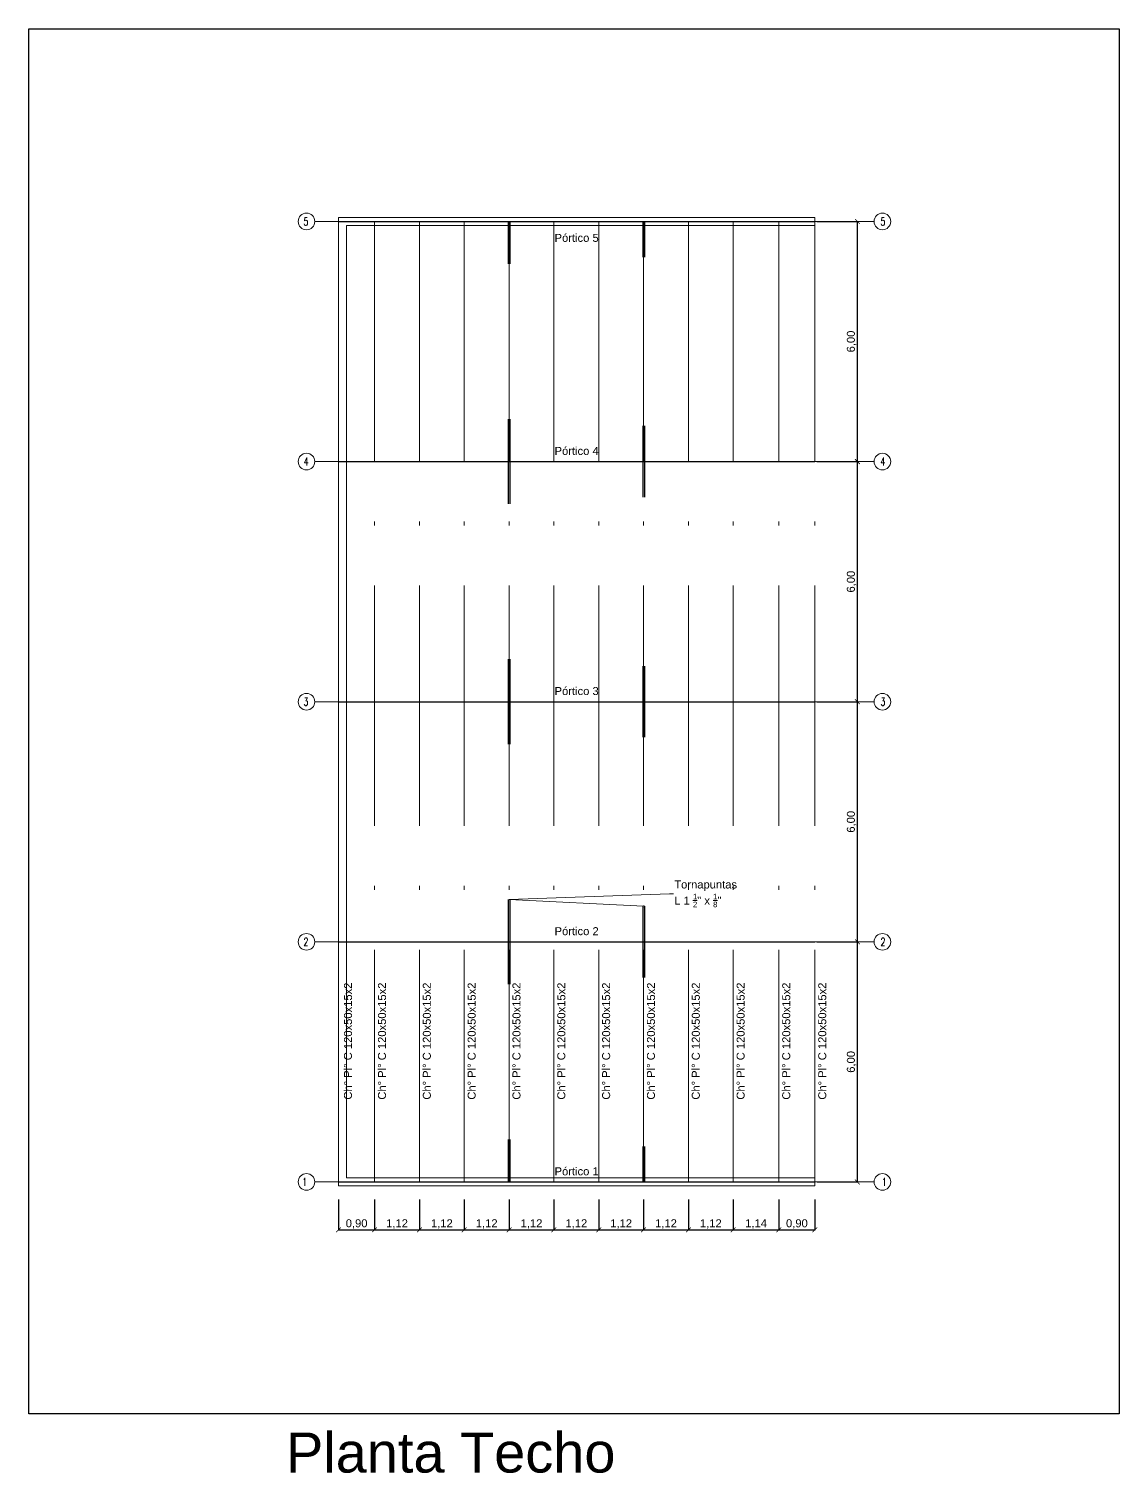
# Model space of a CAD drawing. Header units: millimetres. Extents: x 265 to 899, y -203 to 32.
# Drawn here: x 657.62 to 684.86, y -108.88 to -72.8 of the extents above; entities that cross this region are included whole.
import ezdxf
from ezdxf import colors
from ezdxf.entities.mleader import LeaderData, LeaderLine
from ezdxf.math import Vec2, Vec3

# ---------------------------------------------------------------- set-up
doc = ezdxf.new("R2010")
doc.units = ezdxf.units.MM
doc.header["$LTSCALE"] = 0.1
doc.header["$MEASUREMENT"] = 0
doc.header["$PDMODE"] = 3
doc.header["$PDSIZE"] = 0.1
doc.linetypes.add('ACAD_ISO10W100', pattern=[18, 12, -3, 0, -3])
doc.linetypes.add('CONTINUA', pattern=[200, 100, 100])
doc.layers.get('DEFPOINTS').update_dxf_attribs({"color": 1})
for name, color, linetype, lineweight in [('00_ARQ_VISTA ATRAS', 5, 'CONTINUA', 20), ('00_EST_CERCHA', 5, 'ACAD_ISO10W100', 30), ('00_EST_Correa', 3, 'ACAD_ISO10W100', 20), ('00_EST_Cotas', 6, 'Continuous', 9), ('00_EST_Ejes', 1, 'ACAD_ISO10W100', 9), ('00_EST_MAMPOSTERIA', 7, 'Continuous', 20), ('00_EST_TEXTO', 6, 'Continuous', 9)]:
    doc.layers.add(name, color=color, linetype=linetype, lineweight=lineweight)
doc.layers.add('00_EST_NoImprimir', color=1, linetype='Continuous', plot=False)
doc.layers.add('00_EST_TORNAPUNTAS', color=7, linetype='Continuous', lineweight=30, true_color=0xf70828)
doc.styles.add('ARIAL', font='arial.ttf', dxfattribs={"height": 0.15})
doc.styles.add('Arial1_50', font='arial.ttf', dxfattribs={"height": 0.05})
doc.styles.add('Arial20', font='arial.ttf', dxfattribs={"height": 0.2})
doc.styles.add('COTAS', font='ROMANS.shx', dxfattribs={"width": 0.7})
doc.dimstyles.new('Cota 1-100-Andres', dxfattribs={"dimtxt": 0.2, "dimasz": 0.12, "dimexe": 0.012, "dimexo": 0.15, "dimgap": 0.025, "dimtad": 1, "dimzin": 0, "dimtxsty": 'Arial20', "dimblk1": 'ARCHTICK', "dimblk2": 'ARCHTICK', "dimsah": 1, "dimcen": 0.09, "dimclrd": 256, "dimclre": 256, "dimclrt": 256, "dimazin": 0, "dimtfac": 1, "dimtofl": 0, "dimtmove": 0, "dimatfit": 3, "dimldrblk": 'ARCHTICK', "dimfxl": 1, "dimtolj": 1, "dimtzin": 0, "dimarcsym": 0})

# ---------------------------------------------------------------- blocks, each defined once
blk = doc.blocks.new('_ARCHTICK')
at = {"color": 0, "linetype": 'ByBlock', "const_width": 0.15}
blk.add_lwpolyline([(-0.5, -0.5), (0.5, 0.5)], dxfattribs=at)
blk = doc.blocks.new('*D81')
at = {"layer": '00_EST_Cotas', "lineweight": -2, "transparency": 16777216}
for p, q in [((677.313, -89.608), (678.337, -89.608)), ((678.325, -95.608), (678.325, -89.608)), ((677.319, -95.608), (678.337, -95.608))]:
    blk.add_line(p, q, dxfattribs=at)
at = {"layer": 'DEFPOINTS', "color": 0, "transparency": 16777216}
for p in [(677.163, -89.608), (678.325, -89.608), (677.169, -95.608)]:
    blk.add_point(p, dxfattribs=at)
at = {"layer": '00_EST_Cotas', "lineweight": -2, "transparency": 16777216, "xscale": 0.12, "yscale": 0.12, "zscale": 0.12}
for p, rotation in [((678.325, -89.608), 90), ((678.325, -95.608), 270)]:
    blk.add_blockref('_ARCHTICK', p, dxfattribs=dict(at, rotation=rotation))
at = {"layer": '00_EST_Cotas', "transparency": 16777216, "insert": (678.18, -92.608), "char_height": 0.2, "attachment_point": 5, "rotation": 90, "style": 'Arial20'}
blk.add_mtext('\\A1;6,00', dxfattribs=at)
blk = doc.blocks.new('*D82')
at = {"layer": '00_EST_Cotas', "lineweight": -2, "transparency": 16777216}
for p, q in [((677.313, -83.608), (678.337, -83.608)), ((678.325, -89.608), (678.325, -83.608)), ((677.313, -89.608), (678.337, -89.608))]:
    blk.add_line(p, q, dxfattribs=at)
at = {"layer": 'DEFPOINTS', "color": 0, "transparency": 16777216}
for p in [(677.163, -83.608), (678.325, -83.608), (677.163, -89.608)]:
    blk.add_point(p, dxfattribs=at)
at = {"layer": '00_EST_Cotas', "lineweight": -2, "transparency": 16777216, "xscale": 0.12, "yscale": 0.12, "zscale": 0.12}
for p, rotation in [((678.325, -83.608), 90), ((678.325, -89.608), 270)]:
    blk.add_blockref('_ARCHTICK', p, dxfattribs=dict(at, rotation=rotation))
at = {"layer": '00_EST_Cotas', "transparency": 16777216, "insert": (678.18, -86.608), "char_height": 0.2, "attachment_point": 5, "rotation": 90, "style": 'Arial20'}
blk.add_mtext('\\A1;6,00', dxfattribs=at)
blk = doc.blocks.new('*D83')
at = {"layer": '00_EST_Cotas', "lineweight": -2, "transparency": 16777216}
for p, q in [((677.313, -77.608), (678.337, -77.608)), ((678.325, -83.608), (678.325, -77.608)), ((677.313, -83.608), (678.337, -83.608))]:
    blk.add_line(p, q, dxfattribs=at)
at = {"layer": 'DEFPOINTS', "color": 0, "transparency": 16777216}
for p in [(677.163, -77.608), (678.325, -77.608), (677.163, -83.608)]:
    blk.add_point(p, dxfattribs=at)
at = {"layer": '00_EST_Cotas', "lineweight": -2, "transparency": 16777216, "xscale": 0.12, "yscale": 0.12, "zscale": 0.12}
for p, rotation in [((678.325, -77.608), 90), ((678.325, -83.608), 270)]:
    blk.add_blockref('_ARCHTICK', p, dxfattribs=dict(at, rotation=rotation))
at = {"layer": '00_EST_Cotas', "transparency": 16777216, "insert": (678.18, -80.608), "char_height": 0.2, "attachment_point": 5, "rotation": 90, "style": 'Arial20'}
blk.add_mtext('\\A1;6,00', dxfattribs=at)
blk = doc.blocks.new('*D84')
at = {"layer": '00_EST_Cotas', "lineweight": -2, "transparency": 16777216}
for p, q in [((677.313, -89.608), (678.337, -89.608)), ((678.325, -95.608), (678.325, -89.608)), ((677.319, -95.608), (678.337, -95.608))]:
    blk.add_line(p, q, dxfattribs=at)
at = {"layer": 'DEFPOINTS', "color": 0, "transparency": 16777216}
for p in [(677.163, -89.608), (678.325, -89.608), (677.169, -95.608)]:
    blk.add_point(p, dxfattribs=at)
at = {"layer": '00_EST_Cotas', "lineweight": -2, "transparency": 16777216, "xscale": 0.12, "yscale": 0.12, "zscale": 0.12}
for p, rotation in [((678.325, -89.608), 90), ((678.325, -95.608), 270)]:
    blk.add_blockref('_ARCHTICK', p, dxfattribs=dict(at, rotation=rotation))
at = {"layer": '00_EST_Cotas', "transparency": 16777216, "insert": (678.18, -92.608), "char_height": 0.2, "attachment_point": 5, "rotation": 90, "style": 'Arial20'}
blk.add_mtext('\\A1;6,00', dxfattribs=at)
blk = doc.blocks.new('*D85')
at = {"layer": '00_EST_Cotas', "lineweight": -2, "transparency": 16777216}
for p, q in [((677.313, -83.608), (678.337, -83.608)), ((678.325, -89.608), (678.325, -83.608)), ((677.313, -89.608), (678.337, -89.608))]:
    blk.add_line(p, q, dxfattribs=at)
at = {"layer": 'DEFPOINTS', "color": 0, "transparency": 16777216}
for p in [(677.163, -83.608), (678.325, -83.608), (677.163, -89.608)]:
    blk.add_point(p, dxfattribs=at)
at = {"layer": '00_EST_Cotas', "lineweight": -2, "transparency": 16777216, "xscale": 0.12, "yscale": 0.12, "zscale": 0.12}
for p, rotation in [((678.325, -83.608), 90), ((678.325, -89.608), 270)]:
    blk.add_blockref('_ARCHTICK', p, dxfattribs=dict(at, rotation=rotation))
at = {"layer": '00_EST_Cotas', "transparency": 16777216, "insert": (678.18, -86.608), "char_height": 0.2, "attachment_point": 5, "rotation": 90, "style": 'Arial20'}
blk.add_mtext('\\A1;6,00', dxfattribs=at)
blk = doc.blocks.new('*D86')
at = {"layer": '00_EST_Cotas', "lineweight": -2, "transparency": 16777216}
for p, q in [((677.313, -77.608), (678.337, -77.608)), ((678.325, -83.608), (678.325, -77.608)), ((677.313, -83.608), (678.337, -83.608))]:
    blk.add_line(p, q, dxfattribs=at)
at = {"layer": 'DEFPOINTS', "color": 0, "transparency": 16777216}
for p in [(677.163, -77.608), (678.325, -77.608), (677.163, -83.608)]:
    blk.add_point(p, dxfattribs=at)
at = {"layer": '00_EST_Cotas', "lineweight": -2, "transparency": 16777216, "xscale": 0.12, "yscale": 0.12, "zscale": 0.12}
for p, rotation in [((678.325, -77.608), 90), ((678.325, -83.608), 270)]:
    blk.add_blockref('_ARCHTICK', p, dxfattribs=dict(at, rotation=rotation))
at = {"layer": '00_EST_Cotas', "transparency": 16777216, "insert": (678.18, -80.608), "char_height": 0.2, "attachment_point": 5, "rotation": 90, "style": 'Arial20'}
blk.add_mtext('\\A1;6,00', dxfattribs=at)
blk = doc.blocks.new('*D157')
at = {"layer": '00_EST_Cotas', "lineweight": -2, "transparency": 16777216}
for p, q in [((665.363, -102.047), (665.363, -102.816)), ((666.263, -102.047), (666.263, -102.816)), ((665.363, -102.804), (666.263, -102.804))]:
    blk.add_line(p, q, dxfattribs=at)
at = {"layer": 'DEFPOINTS', "color": 0, "transparency": 16777216}
for p in [(665.363, -101.897), (666.263, -101.897), (666.263, -102.804)]:
    blk.add_point(p, dxfattribs=at)
at = {"layer": '00_EST_Cotas', "lineweight": -2, "transparency": 16777216, "xscale": 0.12, "yscale": 0.12, "zscale": 0.12, "rotation": 180}
blk.add_blockref('_ARCHTICK', (665.363, -102.804), dxfattribs=at)
at = {"layer": '00_EST_Cotas', "lineweight": -2, "transparency": 16777216, "xscale": 0.12, "yscale": 0.12, "zscale": 0.12}
blk.add_blockref('_ARCHTICK', (666.263, -102.804), dxfattribs=at)
at = {"layer": '00_EST_Cotas', "transparency": 16777216, "insert": (665.813, -102.659), "char_height": 0.2, "attachment_point": 5, "style": 'Arial20'}
blk.add_mtext('\\A1;0,90', dxfattribs=at)
blk = doc.blocks.new('*D158')
at = {"layer": '00_EST_Cotas', "lineweight": -2, "transparency": 16777216}
for p, q in [((666.263, -102.047), (666.263, -102.816)), ((667.383, -102.047), (667.383, -102.816)), ((666.263, -102.804), (667.383, -102.804))]:
    blk.add_line(p, q, dxfattribs=at)
at = {"layer": 'DEFPOINTS', "color": 0, "transparency": 16777216}
for p in [(666.263, -101.897), (667.383, -101.897), (667.383, -102.804)]:
    blk.add_point(p, dxfattribs=at)
at = {"layer": '00_EST_Cotas', "lineweight": -2, "transparency": 16777216, "xscale": 0.12, "yscale": 0.12, "zscale": 0.12, "rotation": 180}
blk.add_blockref('_ARCHTICK', (666.263, -102.804), dxfattribs=at)
at = {"layer": '00_EST_Cotas', "lineweight": -2, "transparency": 16777216, "xscale": 0.12, "yscale": 0.12, "zscale": 0.12}
blk.add_blockref('_ARCHTICK', (667.383, -102.804), dxfattribs=at)
at = {"layer": '00_EST_Cotas', "transparency": 16777216, "insert": (666.823, -102.659), "char_height": 0.2, "attachment_point": 5, "style": 'Arial20'}
blk.add_mtext('\\A1;1,12', dxfattribs=at)
blk = doc.blocks.new('*D159')
at = {"layer": '00_EST_Cotas', "lineweight": -2, "transparency": 16777216}
for p, q in [((667.383, -102.047), (667.383, -102.816)), ((668.503, -102.047), (668.503, -102.816)), ((667.383, -102.804), (668.503, -102.804))]:
    blk.add_line(p, q, dxfattribs=at)
at = {"layer": 'DEFPOINTS', "color": 0, "transparency": 16777216}
for p in [(667.383, -101.897), (668.503, -101.897), (668.503, -102.804)]:
    blk.add_point(p, dxfattribs=at)
at = {"layer": '00_EST_Cotas', "lineweight": -2, "transparency": 16777216, "xscale": 0.12, "yscale": 0.12, "zscale": 0.12, "rotation": 180}
blk.add_blockref('_ARCHTICK', (667.383, -102.804), dxfattribs=at)
at = {"layer": '00_EST_Cotas', "lineweight": -2, "transparency": 16777216, "xscale": 0.12, "yscale": 0.12, "zscale": 0.12}
blk.add_blockref('_ARCHTICK', (668.503, -102.804), dxfattribs=at)
at = {"layer": '00_EST_Cotas', "transparency": 16777216, "insert": (667.943, -102.659), "char_height": 0.2, "attachment_point": 5, "style": 'Arial20'}
blk.add_mtext('\\A1;1,12', dxfattribs=at)
blk = doc.blocks.new('*D160')
at = {"layer": '00_EST_Cotas', "lineweight": -2, "transparency": 16777216}
for p, q in [((668.503, -102.047), (668.503, -102.816)), ((669.623, -102.047), (669.623, -102.816)), ((668.503, -102.804), (669.623, -102.804))]:
    blk.add_line(p, q, dxfattribs=at)
at = {"layer": 'DEFPOINTS', "color": 0, "transparency": 16777216}
for p in [(668.503, -101.897), (669.623, -101.897), (669.623, -102.804)]:
    blk.add_point(p, dxfattribs=at)
at = {"layer": '00_EST_Cotas', "lineweight": -2, "transparency": 16777216, "xscale": 0.12, "yscale": 0.12, "zscale": 0.12, "rotation": 180}
blk.add_blockref('_ARCHTICK', (668.503, -102.804), dxfattribs=at)
at = {"layer": '00_EST_Cotas', "lineweight": -2, "transparency": 16777216, "xscale": 0.12, "yscale": 0.12, "zscale": 0.12}
blk.add_blockref('_ARCHTICK', (669.623, -102.804), dxfattribs=at)
at = {"layer": '00_EST_Cotas', "transparency": 16777216, "insert": (669.063, -102.659), "char_height": 0.2, "attachment_point": 5, "style": 'Arial20'}
blk.add_mtext('\\A1;1,12', dxfattribs=at)
blk = doc.blocks.new('*D161')
at = {"layer": '00_EST_Cotas', "lineweight": -2, "transparency": 16777216}
for p, q in [((669.623, -102.047), (669.623, -102.816)), ((670.743, -102.047), (670.743, -102.816)), ((669.623, -102.804), (670.743, -102.804))]:
    blk.add_line(p, q, dxfattribs=at)
at = {"layer": 'DEFPOINTS', "color": 0, "transparency": 16777216}
for p in [(669.623, -101.897), (670.743, -101.897), (670.743, -102.804)]:
    blk.add_point(p, dxfattribs=at)
at = {"layer": '00_EST_Cotas', "lineweight": -2, "transparency": 16777216, "xscale": 0.12, "yscale": 0.12, "zscale": 0.12, "rotation": 180}
blk.add_blockref('_ARCHTICK', (669.623, -102.804), dxfattribs=at)
at = {"layer": '00_EST_Cotas', "lineweight": -2, "transparency": 16777216, "xscale": 0.12, "yscale": 0.12, "zscale": 0.12}
blk.add_blockref('_ARCHTICK', (670.743, -102.804), dxfattribs=at)
at = {"layer": '00_EST_Cotas', "transparency": 16777216, "insert": (670.183, -102.659), "char_height": 0.2, "attachment_point": 5, "style": 'Arial20'}
blk.add_mtext('\\A1;1,12', dxfattribs=at)
blk = doc.blocks.new('*D162')
at = {"layer": '00_EST_Cotas', "lineweight": -2, "transparency": 16777216}
for p, q in [((670.743, -102.047), (670.743, -102.816)), ((671.863, -102.047), (671.863, -102.816)), ((670.743, -102.804), (671.863, -102.804))]:
    blk.add_line(p, q, dxfattribs=at)
at = {"layer": 'DEFPOINTS', "color": 0, "transparency": 16777216}
for p in [(670.743, -101.897), (671.863, -101.897), (671.863, -102.804)]:
    blk.add_point(p, dxfattribs=at)
at = {"layer": '00_EST_Cotas', "lineweight": -2, "transparency": 16777216, "xscale": 0.12, "yscale": 0.12, "zscale": 0.12, "rotation": 180}
blk.add_blockref('_ARCHTICK', (670.743, -102.804), dxfattribs=at)
at = {"layer": '00_EST_Cotas', "lineweight": -2, "transparency": 16777216, "xscale": 0.12, "yscale": 0.12, "zscale": 0.12}
blk.add_blockref('_ARCHTICK', (671.863, -102.804), dxfattribs=at)
at = {"layer": '00_EST_Cotas', "transparency": 16777216, "insert": (671.303, -102.659), "char_height": 0.2, "attachment_point": 5, "style": 'Arial20'}
blk.add_mtext('\\A1;1,12', dxfattribs=at)
blk = doc.blocks.new('*D163')
at = {"layer": '00_EST_Cotas', "lineweight": -2, "transparency": 16777216}
for p, q in [((671.863, -102.047), (671.863, -102.816)), ((672.983, -102.047), (672.983, -102.816)), ((671.863, -102.804), (672.983, -102.804))]:
    blk.add_line(p, q, dxfattribs=at)
at = {"layer": 'DEFPOINTS', "color": 0, "transparency": 16777216}
for p in [(671.863, -101.897), (672.983, -101.897), (672.983, -102.804)]:
    blk.add_point(p, dxfattribs=at)
at = {"layer": '00_EST_Cotas', "lineweight": -2, "transparency": 16777216, "xscale": 0.12, "yscale": 0.12, "zscale": 0.12, "rotation": 180}
blk.add_blockref('_ARCHTICK', (671.863, -102.804), dxfattribs=at)
at = {"layer": '00_EST_Cotas', "lineweight": -2, "transparency": 16777216, "xscale": 0.12, "yscale": 0.12, "zscale": 0.12}
blk.add_blockref('_ARCHTICK', (672.983, -102.804), dxfattribs=at)
at = {"layer": '00_EST_Cotas', "transparency": 16777216, "insert": (672.423, -102.659), "char_height": 0.2, "attachment_point": 5, "style": 'Arial20'}
blk.add_mtext('\\A1;1,12', dxfattribs=at)
blk = doc.blocks.new('*D164')
at = {"layer": '00_EST_Cotas', "lineweight": -2, "transparency": 16777216}
for p, q in [((672.983, -102.047), (672.983, -102.816)), ((674.103, -102.047), (674.103, -102.816)), ((672.983, -102.804), (674.103, -102.804))]:
    blk.add_line(p, q, dxfattribs=at)
at = {"layer": 'DEFPOINTS', "color": 0, "transparency": 16777216}
for p in [(672.983, -101.897), (674.103, -101.897), (674.103, -102.804)]:
    blk.add_point(p, dxfattribs=at)
at = {"layer": '00_EST_Cotas', "lineweight": -2, "transparency": 16777216, "xscale": 0.12, "yscale": 0.12, "zscale": 0.12, "rotation": 180}
blk.add_blockref('_ARCHTICK', (672.983, -102.804), dxfattribs=at)
at = {"layer": '00_EST_Cotas', "lineweight": -2, "transparency": 16777216, "xscale": 0.12, "yscale": 0.12, "zscale": 0.12}
blk.add_blockref('_ARCHTICK', (674.103, -102.804), dxfattribs=at)
at = {"layer": '00_EST_Cotas', "transparency": 16777216, "insert": (673.543, -102.659), "char_height": 0.2, "attachment_point": 5, "style": 'Arial20'}
blk.add_mtext('\\A1;1,12', dxfattribs=at)
blk = doc.blocks.new('*D165')
at = {"layer": '00_EST_Cotas', "lineweight": -2, "transparency": 16777216}
for p, q in [((674.103, -102.047), (674.103, -102.816)), ((675.223, -102.047), (675.223, -102.816)), ((674.103, -102.804), (675.223, -102.804))]:
    blk.add_line(p, q, dxfattribs=at)
at = {"layer": 'DEFPOINTS', "color": 0, "transparency": 16777216}
for p in [(674.103, -101.897), (675.223, -101.897), (675.223, -102.804)]:
    blk.add_point(p, dxfattribs=at)
at = {"layer": '00_EST_Cotas', "lineweight": -2, "transparency": 16777216, "xscale": 0.12, "yscale": 0.12, "zscale": 0.12, "rotation": 180}
blk.add_blockref('_ARCHTICK', (674.103, -102.804), dxfattribs=at)
at = {"layer": '00_EST_Cotas', "lineweight": -2, "transparency": 16777216, "xscale": 0.12, "yscale": 0.12, "zscale": 0.12}
blk.add_blockref('_ARCHTICK', (675.223, -102.804), dxfattribs=at)
at = {"layer": '00_EST_Cotas', "transparency": 16777216, "insert": (674.663, -102.659), "char_height": 0.2, "attachment_point": 5, "style": 'Arial20'}
blk.add_mtext('\\A1;1,12', dxfattribs=at)
blk = doc.blocks.new('*D166')
at = {"layer": '00_EST_Cotas', "lineweight": -2, "transparency": 16777216}
for p, q in [((675.223, -102.047), (675.223, -102.816)), ((676.363, -102.047), (676.363, -102.816)), ((675.223, -102.804), (676.363, -102.804))]:
    blk.add_line(p, q, dxfattribs=at)
at = {"layer": 'DEFPOINTS', "color": 0, "transparency": 16777216}
for p in [(675.223, -101.897), (676.363, -101.897), (676.363, -102.804)]:
    blk.add_point(p, dxfattribs=at)
at = {"layer": '00_EST_Cotas', "lineweight": -2, "transparency": 16777216, "xscale": 0.12, "yscale": 0.12, "zscale": 0.12, "rotation": 180}
blk.add_blockref('_ARCHTICK', (675.223, -102.804), dxfattribs=at)
at = {"layer": '00_EST_Cotas', "lineweight": -2, "transparency": 16777216, "xscale": 0.12, "yscale": 0.12, "zscale": 0.12}
blk.add_blockref('_ARCHTICK', (676.363, -102.804), dxfattribs=at)
at = {"layer": '00_EST_Cotas', "transparency": 16777216, "insert": (675.793, -102.659), "char_height": 0.2, "attachment_point": 5, "style": 'Arial20'}
blk.add_mtext('\\A1;1,14', dxfattribs=at)
blk = doc.blocks.new('*D167')
at = {"layer": '00_EST_Cotas', "lineweight": -2, "transparency": 16777216}
for p, q in [((676.363, -102.047), (676.363, -102.816)), ((677.263, -102.047), (677.263, -102.816)), ((676.363, -102.804), (677.263, -102.804))]:
    blk.add_line(p, q, dxfattribs=at)
at = {"layer": 'DEFPOINTS', "color": 0, "transparency": 16777216}
for p in [(676.363, -101.897), (677.263, -101.897), (677.263, -102.804)]:
    blk.add_point(p, dxfattribs=at)
at = {"layer": '00_EST_Cotas', "lineweight": -2, "transparency": 16777216, "xscale": 0.12, "yscale": 0.12, "zscale": 0.12, "rotation": 180}
blk.add_blockref('_ARCHTICK', (676.363, -102.804), dxfattribs=at)
at = {"layer": '00_EST_Cotas', "lineweight": -2, "transparency": 16777216, "xscale": 0.12, "yscale": 0.12, "zscale": 0.12}
blk.add_blockref('_ARCHTICK', (677.263, -102.804), dxfattribs=at)
at = {"layer": '00_EST_Cotas', "transparency": 16777216, "insert": (676.813, -102.659), "char_height": 0.2, "attachment_point": 5, "style": 'Arial20'}
blk.add_mtext('\\A1;0,90', dxfattribs=at)
blk = doc.blocks.new('_DotSmall')
at = {"color": 0, "linetype": 'ByBlock', "const_width": 0.5}
blk.add_lwpolyline([(-0.0625, 0, 1), (0.0625, 0, 1)], format="xyb", close=True, dxfattribs=at)
blk = doc.blocks.new('*D309')
at = {"layer": '00_EST_Cotas', "lineweight": -2, "transparency": 16777216}
for p, q in [((677.313, -95.608), (678.337, -95.608)), ((678.325, -101.608), (678.325, -95.608)), ((677.319, -101.608), (678.337, -101.608))]:
    blk.add_line(p, q, dxfattribs=at)
at = {"layer": 'DEFPOINTS', "color": 0, "transparency": 16777216}
for p in [(677.163, -95.608), (678.325, -95.608), (677.169, -101.608)]:
    blk.add_point(p, dxfattribs=at)
at = {"layer": '00_EST_Cotas', "lineweight": -2, "transparency": 16777216, "xscale": 0.12, "yscale": 0.12, "zscale": 0.12}
for p, rotation in [((678.325, -95.608), 90), ((678.325, -101.608), 270)]:
    blk.add_blockref('_ARCHTICK', p, dxfattribs=dict(at, rotation=rotation))
at = {"layer": '00_EST_Cotas', "transparency": 16777216, "insert": (678.18, -98.608), "char_height": 0.2, "attachment_point": 5, "rotation": 90, "style": 'Arial20'}
blk.add_mtext('\\A1;6,00', dxfattribs=at)
blk = doc.blocks.new('*D310')
at = {"layer": '00_EST_Cotas', "lineweight": -2, "transparency": 16777216}
for p, q in [((677.313, -95.608), (678.337, -95.608)), ((678.325, -101.608), (678.325, -95.608)), ((677.319, -101.608), (678.337, -101.608))]:
    blk.add_line(p, q, dxfattribs=at)
at = {"layer": 'DEFPOINTS', "color": 0, "transparency": 16777216}
for p in [(677.163, -95.608), (678.325, -95.608), (677.169, -101.608)]:
    blk.add_point(p, dxfattribs=at)
at = {"layer": '00_EST_Cotas', "lineweight": -2, "transparency": 16777216, "xscale": 0.12, "yscale": 0.12, "zscale": 0.12}
for p, rotation in [((678.325, -95.608), 90), ((678.325, -101.608), 270)]:
    blk.add_blockref('_ARCHTICK', p, dxfattribs=dict(at, rotation=rotation))
at = {"layer": '00_EST_Cotas', "transparency": 16777216, "insert": (678.18, -98.608), "char_height": 0.2, "attachment_point": 5, "rotation": 90, "style": 'Arial20'}
blk.add_mtext('\\A1;6,00', dxfattribs=at)

msp = doc.modelspace()

# ---------------------------------------------------------------- linework, layer by layer
at = {"layer": '00_ARQ_VISTA ATRAS'}
for centre in [(664.561, -77.608), (678.95, -77.608), (664.561, -83.608), (678.95, -83.608), (664.561, -89.608), (678.95, -89.608), (664.561, -95.608), (678.95, -95.608), (664.561, -101.608), (678.95, -101.608)]:
    msp.add_circle(centre, 0.208, dxfattribs=at)
at = {"layer": '00_EST_CERCHA', "ltscale": 10}
for p, q in [((665.363, -77.608), (677.263, -77.608)), ((665.363, -83.608), (677.263, -83.608)), ((665.363, -89.608), (677.263, -89.608)), ((665.363, -95.608), (677.263, -95.608)), ((665.363, -101.608), (677.263, -101.608))]:
    msp.add_line(p, q, dxfattribs=at)
at = {"layer": '00_EST_Correa', "ltscale": 5}
for p, q in [((665.363, -77.608), (665.363, -101.608)), ((666.263, -77.608), (666.263, -101.608)), ((667.383, -77.608), (667.383, -101.608)), ((668.503, -77.608), (668.503, -101.608)), ((669.623, -77.608), (669.623, -101.608)), ((670.743, -77.608), (670.743, -101.608)), ((671.863, -77.608), (671.863, -101.608)), ((672.983, -77.608), (672.983, -101.608)), ((674.103, -77.608), (674.103, -101.608)), ((675.223, -77.608), (675.223, -101.608)), ((676.363, -77.608), (676.363, -101.608)), ((677.263, -77.608), (677.263, -101.608))]:
    msp.add_line(p, q, dxfattribs=at)
at = {"layer": '00_EST_Ejes', "ltscale": 5}
for p, q in [((678.742, -77.608), (664.769, -77.608)), ((678.742, -83.608), (664.769, -83.608)), ((678.742, -89.608), (664.769, -89.608)), ((678.742, -95.608), (664.769, -95.608)), ((678.742, -101.608), (664.769, -101.608))]:
    msp.add_line(p, q, dxfattribs=at)
at = {"layer": '00_EST_MAMPOSTERIA'}
for p, q in [((665.363, -77.508), (665.363, -101.708)), ((665.363, -77.508), (677.263, -77.508)), ((677.263, -77.708), (677.263, -77.508)), ((665.563, -77.708), (665.563, -101.508)), ((665.563, -77.708), (677.263, -77.708)), ((665.363, -101.708), (677.263, -101.708)), ((665.563, -101.508), (677.263, -101.508)), ((677.263, -101.708), (677.263, -101.508))]:
    msp.add_line(p, q, dxfattribs=at)
at = {"layer": '00_EST_NoImprimir'}
msp.add_lwpolyline([(657.625, -72.797), (684.864, -72.797), (684.864, -107.404), (657.625, -107.404)], close=True, dxfattribs=at)
at = {"layer": '00_EST_TORNAPUNTAS'}
for p, q in [((669.603, -77.608), (669.603, -78.668)), ((669.643, -77.608), (669.643, -78.668)), ((672.963, -77.608), (672.963, -78.498)), ((673.003, -77.608), (673.003, -78.498)), ((669.603, -82.548), (669.603, -84.668)), ((669.643, -82.548), (669.643, -84.668)), ((672.963, -82.718), (672.963, -84.498)), ((673.003, -82.718), (673.003, -84.498)), ((669.603, -88.548), (669.603, -90.668)), ((669.643, -88.548), (669.643, -90.668)), ((672.963, -88.718), (672.963, -90.498)), ((673.003, -88.718), (673.003, -90.498)), ((669.603, -94.548), (669.603, -96.668)), ((669.643, -94.548), (669.643, -96.668)), ((672.963, -94.718), (672.963, -96.498)), ((673.003, -94.718), (673.003, -96.498)), ((669.603, -100.548), (669.603, -101.608)), ((669.643, -100.548), (669.643, -101.608)), ((672.963, -100.718), (672.963, -101.608)), ((673.003, -100.718), (673.003, -101.608))]:
    msp.add_line(p, q, dxfattribs=at)

# ---------------------------------------------------------------- texts
at = {"layer": '00_EST_TEXTO'}
for s, width, gutter_width, insert, char_height, attachment_point, style in [('5', 0.5947, 12.5, (664.607, -77.508), 0.2, 3, 'COTAS'), ('5', 0.5947, 12.5, (678.904, -77.508), 0.2, 1, 'COTAS'), ('Pórtico 5', 4.79928, 0.75, (670.759, -77.918), 0.2, 1, 'ARIAL'), ('Pórtico 4', 4.79928, 0.75, (670.759, -83.242), 0.2, 1, 'ARIAL'), ('4', 0.5947, 12.5, (664.611, -83.508), 0.2, 3, 'COTAS'), ('4', 0.5947, 12.5, (678.9, -83.508), 0.2, 1, 'COTAS'), ('Pórtico 3', 4.79928, 0.75, (670.759, -89.242), 0.2, 1, 'ARIAL'), ('3', 0.5947, 12.5, (664.607, -89.508), 0.2, 3, 'COTAS'), ('3', 0.5947, 12.5, (678.904, -89.508), 0.2, 1, 'COTAS'), ('Pórtico 2', 4.79928, 0.75, (670.759, -95.242), 0.2, 1, 'ARIAL'), ('2', 0.5947, 12.5, (664.607, -95.508), 0.2, 3, 'COTAS'), ('2', 0.5947, 12.5, (678.904, -95.508), 0.2, 1, 'COTAS'), ('Pórtico 1', 4.79928, 0.75, (670.759, -101.242), 0.2, 1, 'ARIAL'), ('1', 0.5947, 12.5, (664.577, -101.508), 0.2, 3, 'COTAS'), ('1', 0.5947, 12.5, (678.934, -101.508), 0.2, 1, 'COTAS'), ('Planta Techo', 15.00094, 0.25, (664.049, -107.869), 1, 1, 'Arial1_50')]:
    msp.add_mtext_dynamic_manual_height_columns(s, width=width, gutter_width=gutter_width, heights=[0], dxfattribs=dict(at, insert=insert, char_height=char_height, attachment_point=attachment_point, style=style))
at = {"layer": '00_EST_TEXTO', "char_height": 0.2, "attachment_point": 1, "rotation": 90, "style": 'ARIAL'}
for insert in [(665.497, -99.552), (666.347, -99.552), (667.467, -99.552), (668.587, -99.552), (669.707, -99.552), (670.827, -99.552), (671.947, -99.552), (673.067, -99.552), (674.187, -99.552), (675.307, -99.552), (676.447, -99.552), (677.347, -99.552)]:
    msp.add_mtext_dynamic_manual_height_columns('Ch° Pl° C 120x50x15x2', width=4.79928, gutter_width=0.75, heights=[0], dxfattribs=dict(at, insert=insert))

# ---------------------------------------------------------------- dimensions: what is measured, and where the dimension line sits
at = {"layer": '00_EST_Cotas'}
for base, p1, p2, picture, middle in [((678.325, -77.608), (677.163, -83.608), (677.163, -77.608), '*D83', (678.18, -80.608)), ((678.325, -77.608), (677.163, -83.608), (677.163, -77.608), '*D86', (678.18, -80.608)), ((678.325, -83.608), (677.163, -89.608), (677.163, -83.608), '*D82', (678.18, -86.608)), ((678.325, -83.608), (677.163, -89.608), (677.163, -83.608), '*D85', (678.18, -86.608)), ((678.325, -89.608), (677.169, -95.608), (677.163, -89.608), '*D81', (678.18, -92.608)), ((678.325, -89.608), (677.169, -95.608), (677.163, -89.608), '*D84', (678.18, -92.608)), ((678.325, -95.608), (677.169, -101.608), (677.163, -95.608), '*D309', (678.18, -98.608)), ((678.325, -95.608), (677.169, -101.608), (677.163, -95.608), '*D310', (678.18, -98.608))]:
    dim = msp.add_linear_dim(base=base, p1=p1, p2=p2, angle=90, dimstyle='Cota 1-100-Andres', override={"dimtmove": 1}, dxfattribs=at)
    dim.commit()
    dim.dimension.update_dxf_attribs({"geometry": picture, "text_midpoint": middle})
for base, p1, p2, picture, middle in [((666.263, -102.804), (665.363, -101.897), (666.263, -101.897), '*D157', (665.813, -102.659)), ((667.383, -102.804), (666.263, -101.897), (667.383, -101.897), '*D158', (666.823, -102.659)), ((668.503, -102.804), (667.383, -101.897), (668.503, -101.897), '*D159', (667.943, -102.659)), ((669.623, -102.804), (668.503, -101.897), (669.623, -101.897), '*D160', (669.063, -102.659)), ((670.743, -102.804), (669.623, -101.897), (670.743, -101.897), '*D161', (670.183, -102.659)), ((671.863, -102.804), (670.743, -101.897), (671.863, -101.897), '*D162', (671.303, -102.659)), ((672.983, -102.804), (671.863, -101.897), (672.983, -101.897), '*D163', (672.423, -102.659)), ((674.103, -102.804), (672.983, -101.897), (674.103, -101.897), '*D164', (673.543, -102.659)), ((675.223, -102.804), (674.103, -101.897), (675.223, -101.897), '*D165', (674.663, -102.659)), ((676.363, -102.804), (675.223, -101.897), (676.363, -101.897), '*D166', (675.793, -102.659)), ((677.263, -102.804), (676.363, -101.897), (677.263, -101.897), '*D167', (676.813, -102.659))]:
    dim = msp.add_linear_dim(base=base, p1=p1, p2=p2, dimstyle='Cota 1-100-Andres', override={"dimtmove": 1}, dxfattribs=at)
    dim.commit()
    dim.dimension.update_dxf_attribs({"geometry": picture, "text_midpoint": middle})

# ---------------------------------------------------------------- leaders
at = {"layer": '00_EST_TEXTO'}
ml = msp.add_multileader_mtext('Standard', dxfattribs=at)
ml.set_content('\\A1;Tornapuntas\\PL 1 {\\H0.7x;\\S1/2;}" x {\\H0.7x;\\S1/8;}"', color=2, style='Arial20')
ml.set_leader_properties(color=256, linetype='ByLayer', lineweight=-1)
ml.set_arrow_properties(name='DOTSMALL')
ml.build(insert=Vec2(0, 0))
ml.multileader.update_dxf_attribs({"text_left_attachment_type": 2, "text_right_attachment_type": 2, "dogleg_length": 0.1, "arrow_head_size": 0.08})
ctx = ml.context
ctx.base_point, ctx.char_height, ctx.arrow_head_size, ctx.landing_gap_size, ctx.plane_origin = Vec3(673.73, -94.407), 0.2, 0.08, 0.02, Vec3(672.983, -94.718)
ctx.left_attachment, ctx.right_attachment = 2, 2
notes = []
notes.append((ctx, [(0, (1, 1, 0), (673.63, -94.407), (1, 0), 0.1, [(1, [(672.983, -94.718), (669.623, -94.548)], 0, [])])]))
ctx.mtext.insert, ctx.mtext.flow_direction = Vec3(673.75, -94.075), 5
for ctx, leaders in notes:
    for number, flags, end, landing, length, lines in leaders:
        leader = LeaderData()
        leader.index, (leader.has_last_leader_line, leader.has_dogleg_vector, leader.attachment_direction) = number, flags
        leader.last_leader_point, leader.dogleg_vector, leader.dogleg_length = Vec3(end), Vec3(landing), length
        for number, points, colour, breaks in lines:
            line = LeaderLine()
            line.index, line.vertices, line.color, line.breaks = number, Vec3.list(points), colors.encode_raw_color(colour), breaks
            leader.lines.append(line)
        ctx.leaders.append(leader)

doc.saveas('drawing.dxf')
